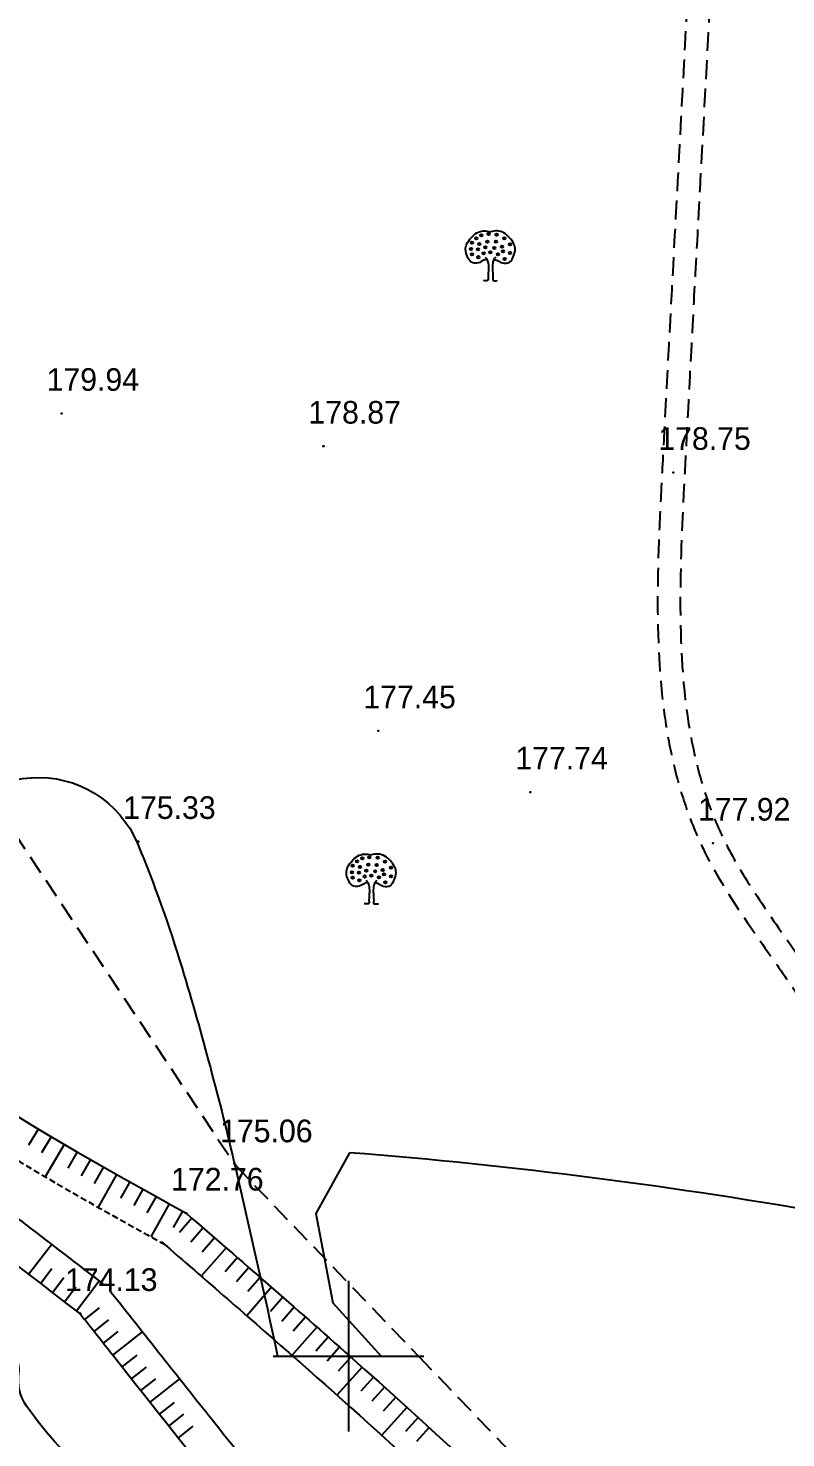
# Model space of a CAD drawing. Extents: x -83928 to -81707, y 15464 to 18601.
# Drawn here: x -83242.5 to -83142, y 16989.2 to 17176.1 of the extents above; entities that cross this region are included whole.
import ezdxf

# ---------------------------------------------------------------- set-up
doc = ezdxf.new("R2010")
doc.units = 0
doc.header["$MEASUREMENT"] = 0
for name, pattern in [('ACAD_ISO03W100', [30, 12, -18]), ('INTERROMPU', [0.75, 0.5, -0.25]), ('Parcelle', [1.2, 0.8, -0.4])]:
    doc.linetypes.add(name, pattern=pattern)
doc.layers.add('ACCE', color=4, linetype='INTERROMPU', lineweight=25)
for name, color, linetype in [('ALT', 7, 'Continuous'), ('Carroyage 1', 7, 'Continuous'), ('CNiv_1', 1, 'Continuous'), ('ECOULEMENT', 160, 'ACAD_ISO03W100'), ('LIMITE', 40, 'INTERROMPU'), ('POINTS', 3, 'Continuous'), ('Talus', 5, 'Continuous')]:
    doc.layers.add(name, color=color, linetype=linetype)

msp = doc.modelspace()

# ---------------------------------------------------------------- linework, layer by layer
at = {"linetype": 'ByBlock', "extrusion": (0.000932032, -0.005533, 0.999984)}
for centre in [(-83181.4, 17148.19, -162.28), (-83183.61, 17147.06, -162.28), (-83183.04, 17147.63, -162.28), (-83182.63, 17146.88, -162.28), (-83182.35, 17148.03, -162.28), (-83181.81, 17146.42, -162.28), (-83181.56, 17147.19, -162.28), (-83180.64, 17146.32, -162.28), (-83180.43, 17147.16, -162.28), (-83180.33, 17148.11, -162.28), (-83179.64, 17146.5, -162.28), (-83179.33, 17147.6, -162.28), (-83178.56, 17146.81, -162.28), (-83183.73, 17146.19, -162.28), (-83183.61, 17145.48, -162.28), (-83182.79, 17146.14, -162.28), (-83182.76, 17145.12, -162.28), (-83182.04, 17145.63, -162.28), (-83181.15, 17145.76, -162.28), (-83180.15, 17145.5, -162.28), (-83179.48, 17145.91, -162.28), (-83179.28, 17144.86, -162.28), (-83178.54, 17145.66, -162.28), (-83199.41, 17064.41, -162.28), (-83198.84, 17064.98, -162.28), (-83198.43, 17064.23, -162.28), (-83198.15, 17065.39, -162.28), (-83197.36, 17064.54, -162.28), (-83197.2, 17065.54, -162.28), (-83196.23, 17064.52, -162.28), (-83196.13, 17065.46, -162.28), (-83195.13, 17064.95, -162.28), (-83194.36, 17064.16, -162.28), (-83199.53, 17063.54, -162.28), (-83199.41, 17062.83, -162.28), (-83198.59, 17063.49, -162.28), (-83198.56, 17062.47, -162.28), (-83197.84, 17062.98, -162.28), (-83197.61, 17063.77, -162.28), (-83196.95, 17063.11, -162.28), (-83196.44, 17063.67, -162.28), (-83195.95, 17062.85, -162.28), (-83195.44, 17063.85, -162.28), (-83195.28, 17063.26, -162.28), (-83195.08, 17062.21, -162.28), (-83194.34, 17063.01, -162.28)]:
    msp.add_circle(centre, 0.156, dxfattribs=at)
at = {"linetype": 'ByBlock'}
for points in [[(-83181.69, 17145.47, 10.12), (-83181.81, 17145.44, 10.12), (-83182.19, 17145.32, 10.12), (-83182.77, 17144.87, 10.11), (-83183.81, 17144.94, 10.11), (-83184.26, 17145.85, 10.12), (-83184.57, 17146.67, 10.12), (-83184.33, 17147.61, 10.13), (-83183.77, 17148.33, 10.13), (-83183.05, 17149.02, 10.14), (-83182.1, 17149.31, 10.14), (-83181.49, 17149.18, 10.14), (-83181.19, 17149.12, 10.14)], [(-83197.49, 17062.83, 9.67), (-83197.61, 17062.8, 9.67), (-83197.99, 17062.68, 9.67), (-83198.57, 17062.22, 9.67), (-83199.61, 17062.29, 9.67), (-83200.06, 17063.2, 9.68), (-83200.37, 17064.02, 9.68), (-83200.13, 17064.96, 9.69), (-83199.57, 17065.68, 9.69), (-83198.85, 17066.38, 9.69), (-83197.9, 17066.66, 9.69), (-83197.29, 17066.54, 9.69), (-83196.99, 17066.48, 9.69)]]:
    msp.add_open_spline(points, degree=3, knots=[0.251632, 0.251632, 0.251632, 0.251632, 0.437955, 0.853553, 1.334497, 1.754172, 2.275549, 2.6296, 3.144963, 3.634468, 4.105014, 4.559575, 4.559575, 4.559575, 4.559575], dxfattribs=at)
for points in [[(-83180.69, 17145.47, 10.11), (-83180.57, 17145.44, 10.11), (-83180.19, 17145.32, 10.11), (-83179.61, 17144.87, 10.11), (-83178.57, 17144.94, 10.11), (-83178.11, 17145.85, 10.11), (-83177.81, 17146.67, 10.12), (-83178.05, 17147.61, 10.12), (-83178.61, 17148.33, 10.13), (-83179.33, 17149.02, 10.13), (-83180.28, 17149.31, 10.14), (-83180.89, 17149.18, 10.14), (-83181.19, 17149.12, 10.14)], [(-83196.49, 17062.83, 9.67), (-83196.37, 17062.8, 9.67), (-83195.99, 17062.68, 9.67), (-83195.41, 17062.22, 9.67), (-83194.36, 17062.29, 9.67), (-83193.91, 17063.2, 9.67), (-83193.61, 17064.02, 9.68), (-83193.85, 17064.96, 9.68), (-83194.41, 17065.68, 9.69), (-83195.13, 17066.38, 9.69), (-83196.08, 17066.66, 9.69), (-83196.69, 17066.54, 9.69), (-83196.99, 17066.48, 9.69)]]:
    msp.add_open_spline(points, degree=3, knots=[0.251632, 0.251632, 0.251632, 0.251632, 0.437955, 0.853553, 1.334497, 1.754172, 2.275549, 2.6296, 3.144963, 3.634468, 4.105014, 4.559575, 4.559575, 4.559575, 4.559575])
for points in [[(-83181.87, 17145.75, 10.12), (-83181.66, 17145.47, 10.12), (-83181.48, 17144.96, 10.11), (-83181.48, 17142.89, 10.1), (-83181.48, 17142.76, 10.1), (-83182.12, 17142.66, 10.1)], [(-83180.48, 17145.75, 10.12), (-83180.69, 17145.47, 10.11), (-83180.87, 17144.96, 10.11), (-83180.87, 17142.89, 10.1), (-83180.87, 17142.76, 10.1), (-83180.23, 17142.66, 10.1)], [(-83197.67, 17063.11, 9.67), (-83197.46, 17062.83, 9.67), (-83197.28, 17062.31, 9.67), (-83197.28, 17060.24, 9.66), (-83197.28, 17060.11, 9.66), (-83197.92, 17060.01, 9.66)], [(-83196.28, 17063.11, 9.67), (-83196.49, 17062.83, 9.67), (-83196.67, 17062.31, 9.67), (-83196.67, 17060.24, 9.66), (-83196.67, 17060.11, 9.66), (-83196.03, 17060.01, 9.66)]]:
    msp.add_spline(points, degree=3, dxfattribs=at)
at = {"layer": 'ACCE', "linetype": 'INTERROMPU', "ltscale": 5}
for points, knots in [([(-83233.9, 17733.51, 206.77), (-83233.53, 17729.41, 206.72), (-83233.17, 17725.3, 206.67), (-83232.41, 17718.6, 206.58), (-83232.07, 17716.01, 206.55), (-83230.88, 17708.25, 206.45), (-83229.84, 17703.13, 206.39), (-83227.33, 17692.98, 206.26), (-83225.87, 17687.95, 206.19), (-83221.02, 17673, 206), (-83217.15, 17663.22, 205.87), (-83211.43, 17649.82, 205.69), (-83209.78, 17646.08, 205.64), (-83206.47, 17638.64, 205.54), (-83204.81, 17634.94, 205.49), (-83201.81, 17628.12, 205.4), (-83200.47, 17625, 205.36), (-83197.85, 17618.75, 205.27), (-83196.57, 17615.62, 205.23), (-83192.84, 17606.19, 205.11), (-83190.48, 17599.88, 205.02), (-83183.75, 17580.86, 204.77), (-83179.76, 17568.07, 204.61), (-83169.1, 17529.37, 204.11), (-83163.76, 17503.13, 203.77), (-83148.64, 17400.87, 202.5), (-83148.84, 17322.19, 201.55), (-83152.38, 17235.24, 200.51), (-83152.66, 17228.63, 200.44), (-83153.58, 17208.79, 200.2), (-83154.25, 17195.52, 200.04), (-83155.29, 17175.82, 199.81), (-83155.63, 17169.43, 199.73), (-83156.66, 17150.22, 199.5), (-83157.36, 17137.39, 199.35), (-83158.18, 17121.77, 199.17), (-83158.33, 17119.02, 199.13), (-83158.61, 17113.51, 199.07), (-83158.75, 17110.75, 199.04), (-83159.05, 17102.49, 198.94), (-83159.1, 17097.01, 198.87), (-83158.57, 17088.78, 198.77), (-83158.27, 17085.94, 198.74), (-83157.47, 17081.04, 198.67), (-83157.03, 17078.95, 198.65), (-83155.97, 17074.95, 198.6), (-83155.36, 17073.03, 198.57), (-83154.14, 17069.86, 198.53), (-83153.59, 17068.57, 198.51), (-83151.64, 17064.57, 198.46), (-83150.05, 17061.95, 198.42), (-83146.67, 17056.82, 198.35), (-83144.87, 17054.32, 198.31), (-83142.25, 17050.57, 198.26), (-83141.39, 17049.34, 198.24), (-83139.73, 17046.84, 198.21), (-83138.91, 17045.58, 198.19), (-83136.52, 17041.77, 198.14), (-83135, 17039.19, 198.1), (-83130.64, 17031.34, 197.99), (-83128.03, 17025.96, 197.92), (-83123.34, 17014.78, 197.77), (-83121.29, 17008.97, 197.69), (-83119.3, 17002.05, 197.6), (-83119.01, 17001.03, 197.59), (-83118.74, 17000, 197.58)], [0, 0, 0, 0, 12.327592, 12.327592, 20.115185, 20.115185, 35.690369, 35.690369, 51.265554, 51.265554, 82.415924, 82.415924, 94.599801, 94.599801, 106.783679, 106.783679, 117.042177, 117.042177, 127.300676, 127.300676, 147.817673, 147.817673, 188.851667, 188.851667, 270.919656, 270.919656, 504.266791, 504.266791, 523.408174, 523.408174, 561.690939, 561.690939, 580.062827, 580.062827, 616.806602, 616.806602, 624.666597, 624.666597, 632.526593, 632.526593, 648.246583, 648.246583, 656.641025, 656.641025, 663.01911, 663.01911, 669.054099, 669.054099, 673.230966, 673.230966, 682.320154, 682.320154, 691.409342, 691.409342, 695.886005, 695.886005, 700.362668, 700.362668, 709.315994, 709.315994, 727.222646, 727.222646, 745.789014, 745.789014, 749.014873, 749.014873, 749.014873, 749.014873]), ([(-83230.54, 17729.67, 206.71), (-83230.29, 17726.91, 206.68), (-83230.02, 17724.15, 206.64), (-83229.41, 17718.85, 206.58), (-83229.08, 17716.29, 206.55), (-83227.91, 17708.67, 206.45), (-83226.87, 17703.63, 206.39), (-83224.39, 17693.62, 206.26), (-83222.95, 17688.65, 206.19), (-83218.13, 17673.86, 206), (-83214.29, 17664.14, 205.87), (-83208.5, 17650.61, 205.69), (-83206.78, 17646.7, 205.64), (-83203.3, 17638.89, 205.53), (-83201.55, 17634.99, 205.48), (-83198.23, 17627.41, 205.38), (-83196.66, 17623.72, 205.33), (-83193.62, 17616.31, 205.23), (-83192.14, 17612.6, 205.18), (-83187.83, 17601.44, 205.03), (-83185.14, 17593.96, 204.93), (-83177.56, 17571.4, 204.64), (-83173.16, 17556.21, 204.44), (-83161.76, 17510.2, 203.85), (-83156.52, 17478.97, 203.46), (-83144.4, 17368.35, 202.09), (-83146.72, 17286.54, 201.11), (-83151.16, 17197.42, 200.06), (-83151.46, 17191.54, 199.99), (-83152.38, 17173.88, 199.78), (-83153.02, 17162.08, 199.64), (-83153.87, 17146.3, 199.45), (-83154.09, 17142.32, 199.4), (-83154.54, 17133.9, 199.3), (-83154.78, 17129.45, 199.25), (-83155.15, 17122.38, 199.16), (-83155.28, 17119.77, 199.13), (-83155.69, 17111.93, 199.04), (-83155.95, 17106.72, 198.98), (-83156.05, 17095.5, 198.84), (-83155.8, 17089.54, 198.77), (-83154.41, 17080.86, 198.66), (-83153.74, 17077.94, 198.63), (-83152.23, 17073.17, 198.56), (-83151.51, 17071.28, 198.54), (-83150.07, 17068.15, 198.5), (-83149.41, 17066.89, 198.48), (-83147.99, 17064.39, 198.44), (-83147.23, 17063.15, 198.43), (-83144.83, 17059.44, 198.37), (-83143.09, 17056.99, 198.34), (-83140.39, 17053.16, 198.29), (-83139.44, 17051.79, 198.27), (-83137.58, 17049.04, 198.23), (-83136.68, 17047.65, 198.21), (-83134.02, 17043.44, 198.15), (-83132.33, 17040.58, 198.11), (-83127.53, 17031.89, 197.99), (-83124.69, 17025.91, 197.91), (-83120.19, 17014.81, 197.76), (-83118.42, 17009.73, 197.69), (-83116.46, 17003.06, 197.61), (-83116.04, 17001.53, 197.59), (-83115.64, 17000, 197.57)], [4.124484, 4.124484, 4.124484, 4.124484, 12.445479, 12.445479, 20.246294, 20.246294, 35.847925, 35.847925, 51.449556, 51.449556, 82.652817, 82.652817, 95.459944, 95.459944, 108.26707, 108.26707, 120.324294, 120.324294, 132.381518, 132.381518, 156.495965, 156.495965, 204.72486, 204.72486, 301.18265, 301.18265, 541.306805, 541.306805, 558.239841, 558.239841, 592.105912, 592.105912, 603.477058, 603.477058, 616.212297, 616.212297, 623.674417, 623.674417, 638.598656, 638.598656, 656.415944, 656.415944, 665.823083, 665.823083, 672.282671, 672.282671, 676.771569, 676.771569, 681.260468, 681.260468, 690.238265, 690.238265, 695.10295, 695.10295, 699.967635, 699.967635, 709.697004, 709.697004, 729.155744, 729.155744, 745.094776, 745.094776, 749.806585, 749.806585, 749.806585, 749.806585])]:
    msp.add_open_spline(points, degree=3, knots=knots, dxfattribs=at)
at = {"layer": 'Carroyage 1'}
for p, q in [((-83200, 17010), (-83200, 17000)), ((-83210, 17000), (-83190, 17000)), ((-83210, 17000), (-83190, 17000)), ((-83200, 17000), (-83200, 16990))]:
    msp.add_line(p, q, dxfattribs=at)
at = {"layer": 'CNiv_1', "elevation": 175}
for points in [[(-83309, 17143, -0.05514), (-83303.85, 17125.69, 0.036064), (-83297, 17099, 0.01788), (-83289.47, 17078.93, 0.021789), (-83282, 17063, 0.686467), (-83254.84, 17066.12, -0.719572), (-83228, 17068, -0.024936), (-83222.08, 17051.45, -0.016), (-83215, 17025, -0.00474), (-83209.41, 17000, -0.727852)], [(-83090.8, 17000, -0.013854), (-83102, 17007, -0.01868), (-83110.25, 17012.93, 0.068147), (-83112.67, 17014.33, 0.049321), (-83114.26, 17014.81, 0.003876), (-83135, 17018.67, 0.02429), (-83199.89, 17026.99, 0.105344)], [(-83202.16, 16963.69, -0.002516), (-83199.75, 16950.3, -0.727852), (-83201.75, 16949.25, -0.036673), (-83206.64, 16954.78, 0.019448), (-83215.5, 16965.5, 0.031754), (-83233.58, 16983.32, -0.059753), (-83242.67, 16993.33, -0.194816), (-83243.72, 16997.78, 0.194084), (-83244.24, 17000)]]:
    msp.add_lwpolyline(points, format="xyb", dxfattribs=at)
msp.add_lwpolyline([(-83199.89, 17026.99), (-83204.34, 17018.93), (-83202.09, 17007.09), (-83195.67, 17000)], dxfattribs=at)
at = {"layer": 'ECOULEMENT', "linetype": 'ByBlock'}
for points in [[(-83309.4, 17167.25, 200.19), (-83296.07, 17131.99, 199.72), (-83297.07, 17099.09, 199.33), (-83281.26, 17063.15, 198.85), (-83221.53, 17018.95, 198.13)], [(-83309.4, 17167.25, 200.19), (-83296.07, 17131.99, 199.72), (-83297.07, 17099.09, 199.33), (-83281.26, 17063.15, 198.85), (-83221.53, 17018.95, 198.13)], [(-83315.68, 17147.86, 199.97), (-83308.99, 17143.31, 199.9), (-83314.94, 17084.69, 199.21), (-83292.08, 17050.99, 198.73), (-83235.61, 17005.63, 198.01)], [(-83315.68, 17147.86, 199.97), (-83308.99, 17143.31, 199.9), (-83314.94, 17084.69, 199.21), (-83292.08, 17050.99, 198.73), (-83235.61, 17005.63, 198.01)]]:
    msp.add_spline(points, degree=3, dxfattribs=at)
at = {"layer": 'ECOULEMENT', "linetype": 'Parcelle'}
msp.add_open_spline([(-83313.82, 17164.9, 200.17), (-83311.65, 17160.83, 200.12), (-83309.52, 17156.82, 200.06), (-83305.77, 17148.89, 199.96), (-83304.15, 17144.97, 199.9), (-83302.53, 17139.63, 199.83), (-83302.15, 17138.18, 199.82), (-83301.52, 17135.23, 199.78), (-83301.28, 17133.72, 199.76), (-83301.04, 17131.47, 199.73), (-83300.98, 17130.72, 199.72), (-83300.9, 17129.21, 199.7), (-83300.88, 17128.44, 199.69), (-83300.86, 17126.11, 199.67), (-83300.92, 17124.51, 199.65), (-83301.17, 17119.92, 199.59), (-83301.47, 17116.84, 199.56), (-83302.01, 17110.5, 199.48), (-83302.24, 17107.23, 199.44), (-83302.25, 17102.27, 199.38), (-83302.2, 17100.63, 199.36), (-83301.96, 17097.47, 199.33), (-83301.78, 17095.98, 199.31), (-83301.3, 17093.03, 199.27), (-83301, 17091.56, 199.25), (-83299.94, 17087.21, 199.2), (-83299.02, 17084.38, 199.16), (-83295.42, 17075.3, 199.04), (-83292, 17069.36, 198.96), (-83286.44, 17061.61, 198.84), (-83284.7, 17059.39, 198.81), (-83281.09, 17055.14, 198.75), (-83279.21, 17053.1, 198.72), (-83273.4, 17047.23, 198.63), (-83269.29, 17043.63, 198.57), (-83256.59, 17033.68, 198.42), (-83247.54, 17028.01, 198.32), (-83233.56, 17019.92, 198.18), (-83228.75, 17017.24, 198.13), (-83223.95, 17014.58, 198.08)], degree=3, knots=[0, 0, 0, 0, 13.35197, 13.35197, 26.703941, 26.703941, 31.703517, 31.703517, 36.930492, 36.930492, 39.497414, 39.497414, 42.064335, 42.064335, 47.198179, 47.198179, 56.509837, 56.509837, 65.821494, 65.821494, 70.345245, 70.345245, 74.434265, 74.434265, 78.523286, 78.523286, 86.701328, 86.701328, 105.360058, 105.360058, 113.261267, 113.261267, 121.162477, 121.162477, 136.964896, 136.964896, 168.045051, 168.045051, 184.189466, 184.189466, 184.189466, 184.189466], dxfattribs=at)
at = {"layer": 'ECOULEMENT', "linetype": 'ByBlock'}
for points, knots in [([(-83302.64, 17115.53, 199.54), (-83303.46, 17112.87, 199.52), (-83304.35, 17110.21, 199.49), (-83306.21, 17104.58, 199.42), (-83307.17, 17101.62, 199.39), (-83308.75, 17095.9, 199.33), (-83309.37, 17093.14, 199.3), (-83309.85, 17089.5, 199.25), (-83309.94, 17088.46, 199.24), (-83310, 17086.73, 199.22), (-83310, 17086.02, 199.21), (-83309.94, 17084.78, 199.2), (-83309.9, 17084.23, 199.19), (-83309.76, 17083.15, 199.18), (-83309.68, 17082.61, 199.17), (-83309.36, 17081.01, 199.15), (-83309.07, 17079.97, 199.14), (-83308.06, 17077.04, 199.1), (-83307.16, 17075.17, 199.07), (-83304.94, 17071.49, 199.02), (-83303.61, 17069.66, 199), (-83300.63, 17066.05, 198.94), (-83298.97, 17064.27, 198.92), (-83295.44, 17060.76, 198.86), (-83293.57, 17059.02, 198.84), (-83290.04, 17055.85, 198.79), (-83288.39, 17054.4, 198.76), (-83285.1, 17051.54, 198.72), (-83283.47, 17050.12, 198.7), (-83278.57, 17045.95, 198.63), (-83275.33, 17043.23, 198.59), (-83265.64, 17035.26, 198.46), (-83259.24, 17030.18, 198.38), (-83246.09, 17019.93, 198.22), (-83239.34, 17014.77, 198.13), (-83232.57, 17009.61, 198.05)], [37.353509, 37.353509, 37.353509, 37.353509, 44.499459, 44.499459, 52.614956, 52.614956, 60.730453, 60.730453, 64.126973, 64.126973, 66.600299, 66.600299, 68.622126, 68.622126, 70.643952, 70.643952, 74.687606, 74.687606, 82.044876, 82.044876, 89.402145, 89.402145, 96.759414, 96.759414, 104.089859, 104.089859, 110.300238, 110.300238, 116.510618, 116.510618, 128.931378, 128.931378, 153.772896, 153.772896, 180.172864, 180.172864, 180.172864, 180.172864]), ([(-83231.14, 17000, 197.93), (-83200.61, 16961.43, 197.37), (-83163.48, 16914.92, 196.69), (-83105.77, 16852.96, 195.77), (-83125.72, 16827.05, 195.52), (-83164.9, 16832.87, 195.71), (-83167.56, 16789.06, 195.19), (-83247.47, 16788.18, 195.43), (-83281.69, 16714.69, 194.65), (-83374.05, 16701.39, 194.78), (-83364.95, 16668.76, 194.36), (-83359.1, 16647.79, 194.09)], [7.908375, 7.908375, 7.908375, 7.908375, 170.271753, 201.744415, 213.343907, 258.510006, 289.240422, 309.149666, 469.744028, 498.230383, 549.512614, 549.512614, 549.512614, 549.512614]), ([(-83231.14, 17000, 197.93), (-83200.61, 16961.43, 197.37), (-83163.48, 16914.92, 196.69), (-83105.77, 16852.96, 195.77), (-83125.72, 16827.05, 195.52), (-83164.9, 16832.87, 195.71), (-83167.56, 16789.06, 195.19), (-83247.47, 16788.18, 195.43), (-83281.69, 16714.69, 194.65), (-83374.05, 16701.39, 194.78), (-83364.95, 16668.76, 194.36), (-83359.1, 16647.79, 194.09)], [7.908375, 7.908375, 7.908375, 7.908375, 170.271753, 201.744415, 213.343907, 258.510006, 289.240422, 309.149666, 469.744028, 498.230383, 549.512614, 549.512614, 549.512614, 549.512614]), ([(-83224.76, 17000, 197.91), (-83222.55, 16997.2, 197.87), (-83220.33, 16994.4, 197.83), (-83209, 16980.14, 197.62), (-83199.75, 16968.59, 197.45), (-83187.51, 16953.6, 197.23), (-83184.92, 16950.45, 197.19), (-83177.04, 16940.92, 197.05), (-83171.64, 16934.47, 196.95), (-83154.88, 16914.71, 196.66), (-83142.93, 16901.01, 196.46), (-83129.59, 16886.24, 196.24), (-83129.31, 16885.93, 196.24), (-83129.03, 16885.62, 196.23)], [12.263009, 12.263009, 12.263009, 12.263009, 24.036361, 24.036361, 72.109084, 72.109084, 84.80214, 84.80214, 110.188251, 110.188251, 160.960474, 160.960474, 162.036049, 162.036049, 162.036049, 162.036049]), ([(-83207.38, 17000, 197.86), (-83207.07, 16999.73, 197.85), (-83206.76, 16999.46, 197.85), (-83194.33, 16988.5, 197.68), (-83182.52, 16977.72, 197.51), (-83160.65, 16955.54, 197.17), (-83150.59, 16944.14, 197.01), (-83134.97, 16922.61, 196.7), (-83128.92, 16912.67, 196.56), (-83122.67, 16899.37, 196.38), (-83121.39, 16896.42, 196.34), (-83120.21, 16893.44, 196.3)], [21.648184, 21.648184, 21.648184, 21.648184, 22.808472, 22.808472, 68.425416, 68.425416, 114.042359, 114.042359, 150.71785, 150.71785, 160.966097, 160.966097, 160.966097, 160.966097]), ([(-83199.83, 17000, 197.83), (-83158.79, 16963.57, 197.26), (-83112.08, 16915.86, 196.54), (-83105.01, 16850.53, 195.74), (-83102.8, 16837.7, 195.57)], [26.964729, 26.964729, 26.964729, 26.964729, 181.531723, 220.577379, 220.577379, 220.577379, 220.577379]), ([(-83199.83, 17000, 197.83), (-83158.79, 16963.57, 197.26), (-83112.08, 16915.86, 196.54), (-83105.01, 16850.53, 195.74), (-83102.8, 16837.7, 195.57)], [26.964729, 26.964729, 26.964729, 26.964729, 181.531723, 220.577379, 220.577379, 220.577379, 220.577379])]:
    msp.add_open_spline(points, degree=3, knots=knots, dxfattribs=at)
for points in [[(-83221.54, 17018.96, 198.13), (-83214.26, 17012.66, 198.03), (-83206.99, 17006.35, 197.93), (-83199.83, 17000, 197.83)], [(-83221.54, 17018.96, 198.13), (-83214.26, 17012.66, 198.03), (-83206.99, 17006.35, 197.93), (-83199.83, 17000, 197.83)], [(-83224.81, 17015.18, 198.09), (-83218.97, 17010.12, 198.01), (-83213.14, 17005.07, 197.93), (-83207.38, 17000, 197.86)], [(-83231.68, 17008.74, 198.04), (-83229.37, 17005.83, 197.99), (-83227.07, 17002.91, 197.95), (-83224.76, 17000, 197.91)], [(-83235.6, 17005.63, 198.01), (-83234.11, 17003.76, 197.98), (-83232.63, 17001.88, 197.96), (-83231.14, 17000, 197.93)], [(-83235.6, 17005.63, 198.01), (-83234.11, 17003.76, 197.98), (-83232.63, 17001.88, 197.96), (-83231.14, 17000, 197.93)]]:
    msp.add_open_spline(points, degree=3, dxfattribs=at)
at = {"layer": 'LIMITE', "linetype": 'INTERROMPU', "ltscale": 5, "extrusion": (0.000932032, -0.005533, 0.999984)}
for p, q in [((-83310.74, 17169.29, 203.45), (-83215.05, 17025.36, 198.18)), ((-83215.05, 17025.36, 198.18), (-83190.72, 17000, 128.9)), ((-83190.72, 17000, 128.9), (-83148.63, 16956.13, 9.04))]:
    msp.add_line(p, q, dxfattribs=at)
at = {"layer": 'POINTS', "extrusion": (0.002059, -0.012217, 0.999923)}
for centre in [(-83238.28, 17124.08, -182.42), (-83238.28, 17124.08, -182.42), (-83203.55, 17119.73, -182.42), (-83203.55, 17119.73, -182.42), (-83157.15, 17116.25, -182.42), (-83157.15, 17116.25, -182.42), (-83196.27, 17081.97, -182.42), (-83196.27, 17081.97, -182.42), (-83176.11, 17073.86, -182.42), (-83176.11, 17073.86, -182.42), (-83228.12, 17067.3, -182.42), (-83228.12, 17067.3, -182.42), (-83151.89, 17067.08, -182.42), (-83151.89, 17067.08, -182.42), (-83215.28, 17024.42, -182.42), (-83215.26, 17024.41, -182.42), (-83221.77, 17018.02, -182.42), (-83221.76, 17018.01, -182.42), (-83235.84, 17004.69, -182.42), (-83235.83, 17004.69, -182.42)]:
    msp.add_circle(centre, 0.05, dxfattribs=at)
at = {"layer": 'Talus', "linetype": 'ByBlock', "extrusion": (0.000932032, -0.005533, 0.999984)}
for p, q in [((-83241.14, 17030.13, 198.32), (-83242.43, 17027.99, 198.3)), ((-83239.42, 17029.11, 198.31), (-83240.7, 17026.96, 198.28)), ((-83237.7, 17028.09, 198.29), (-83240.22, 17023.78, 198.24)), ((-83235.97, 17027.09, 198.27), (-83237.22, 17024.92, 198.25)), ((-83234.24, 17026.09, 198.25), (-83235.48, 17023.92, 198.23)), ((-83232.5, 17025.09, 198.24), (-83233.74, 17022.92, 198.21)), ((-83230.76, 17024.11, 198.22), (-83233.22, 17019.76, 198.17)), ((-83229.02, 17023.13, 198.2), (-83230.24, 17020.95, 198.18)), ((-83227.27, 17022.15, 198.18), (-83228.49, 17019.97, 198.16)), ((-83225.53, 17021.18, 198.17), (-83226.74, 17018.99, 198.14)), ((-83223.78, 17020.2, 198.15), (-83226.21, 17015.83, 198.11)), ((-83222.03, 17019.23, 198.13), (-83223.24, 17017.05, 198.11)), ((-83220.78, 17018.31, 198.12), (-83222.42, 17016.42, 198.1)), ((-83219.27, 17017, 198.1), (-83220.91, 17015.11, 198.08)), ((-83242.45, 17010.86, 198.1), (-83239.41, 17014.83, 198.13)), ((-83216.25, 17014.38, 198.06), (-83219.53, 17010.6, 198.02)), ((-83217.76, 17015.69, 198.08), (-83219.4, 17013.8, 198.06)), ((-83214.74, 17013.07, 198.04), (-83216.38, 17011.18, 198.02)), ((-83240.86, 17009.65, 198.08), (-83239.34, 17011.63, 198.1)), ((-83213.23, 17011.75, 198.02), (-83214.87, 17009.87, 198)), ((-83239.27, 17008.43, 198.06), (-83237.76, 17010.42, 198.08)), ((-83237.69, 17007.22, 198.04), (-83236.17, 17009.21, 198.06)), ((-83236.1, 17006.01, 198.02), (-83233.06, 17009.98, 198.06)), ((-83210.21, 17009.13, 197.97), (-83213.5, 17005.36, 197.94)), ((-83211.72, 17010.44, 197.99), (-83213.36, 17008.56, 197.98)), ((-83208.71, 17007.81, 197.95), (-83210.35, 17005.93, 197.94)), ((-83234.98, 17004.85, 198), (-83233.02, 17006.4, 198.01)), ((-83207.2, 17006.5, 197.93), (-83208.85, 17004.61, 197.92)), ((-83205.7, 17005.18, 197.91), (-83207.35, 17003.3, 197.9)), ((-83233.74, 17003.28, 197.98), (-83231.78, 17004.83, 197.99)), ((-83232.5, 17001.71, 197.95), (-83230.54, 17003.27, 197.97)), ((-83231.25, 17000.15, 197.93), (-83227.33, 17003.25, 197.96)), ((-83204.19, 17003.86, 197.89), (-83207.5, 17000.1, 197.86)), ((-83202.69, 17002.53, 197.87), (-83204.35, 17000.66, 197.85)), ((-83230.01, 16998.58, 197.91), (-83228.05, 17000.13, 197.92)), ((-83201.2, 17001.21, 197.85), (-83202.85, 16999.34, 197.83)), ((-83199.7, 16999.88, 197.83), (-83201.36, 16998.01, 197.81)), ((-83228.77, 16997.01, 197.89), (-83226.81, 16998.56, 197.9)), ((-83198.2, 16998.56, 197.81), (-83201.53, 16994.82, 197.77)), ((-83227.53, 16995.44, 197.86), (-83225.57, 16996.99, 197.88)), ((-83226.29, 16993.88, 197.84), (-83222.37, 16996.98, 197.87)), ((-83196.71, 16997.22, 197.79), (-83198.38, 16995.36, 197.77)), ((-83195.22, 16995.89, 197.77), (-83196.89, 16994.03, 197.75)), ((-83225.05, 16992.31, 197.82), (-83223.09, 16993.86, 197.83)), ((-83193.74, 16994.55, 197.75), (-83195.41, 16992.69, 197.73)), ((-83223.8, 16990.74, 197.8), (-83221.84, 16992.3, 197.81)), ((-83192.25, 16993.21, 197.73), (-83195.61, 16989.5, 197.69)), ((-83222.56, 16989.18, 197.77), (-83220.6, 16990.73, 197.79)), ((-83190.77, 16991.87, 197.71), (-83192.45, 16990.02, 197.69)), ((-83189.29, 16990.52, 197.68), (-83190.98, 16988.67, 197.67))]:
    msp.add_line(p, q, dxfattribs=at)

# ---------------------------------------------------------------- texts
at = {"layer": 'ALT', "extrusion": (0.002059, -0.012217, 0.999923)}
for s, p in [('179.94', (-83240.28, 17127.08, -182.42)), ('179.94', (-83240.28, 17127.08, -182.42)), ('178.87', (-83205.55, 17122.73, -182.42)), ('178.87', (-83205.55, 17122.73, -182.42)), ('178.75', (-83159.15, 17119.25, -182.42)), ('178.75', (-83159.15, 17119.25, -182.42)), ('177.45', (-83198.27, 17084.97, -182.42)), ('177.45', (-83198.27, 17084.97, -182.42)), ('177.74', (-83178.11, 17076.86, -182.42)), ('177.74', (-83178.11, 17076.86, -182.42)), ('175.33', (-83230.12, 17070.3, -182.42)), ('175.33', (-83230.12, 17070.3, -182.42)), ('177.92', (-83153.89, 17070.08, -182.42)), ('177.92', (-83153.89, 17070.08, -182.42)), ('175.06', (-83217.28, 17027.42, -182.42)), ('175.06', (-83217.26, 17027.41, -182.42)), ('172.76', (-83223.77, 17021.02, -182.42)), ('172.76', (-83223.76, 17021.01, -182.42)), ('174.13', (-83237.84, 17007.69, -182.42)), ('174.13', (-83237.83, 17007.69, -182.42))]:
    msp.add_text(s, height=3, rotation=359.9958, dxfattribs=at).set_placement(p)

doc.saveas('drawing.dxf')
